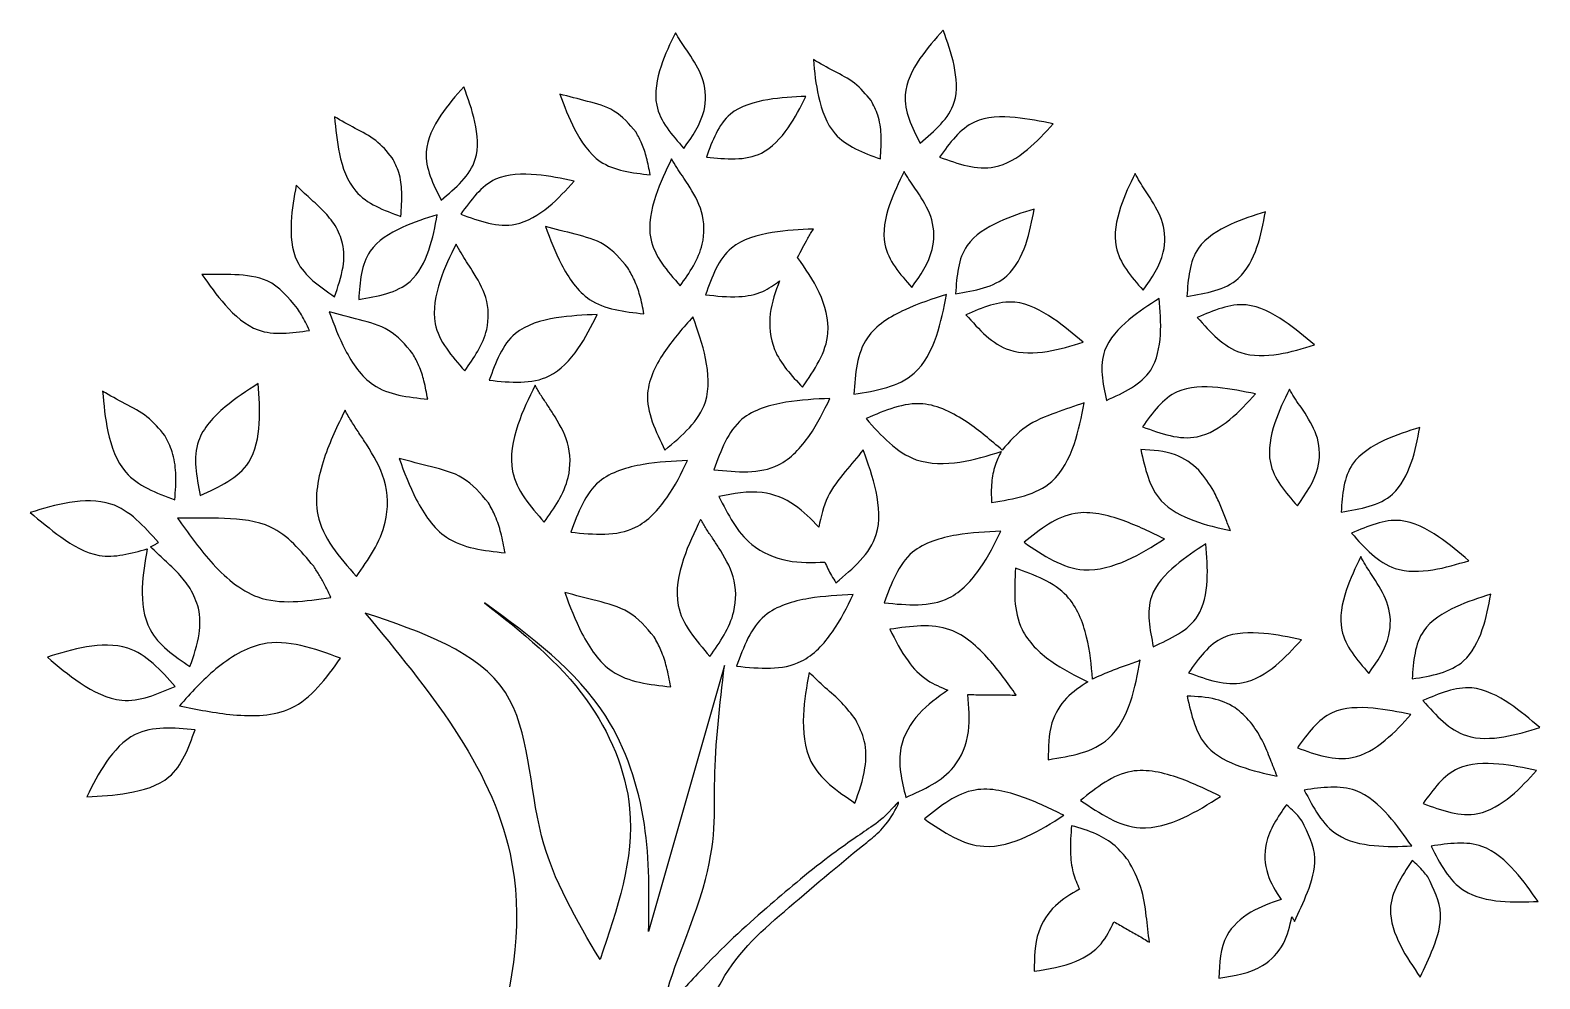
# Model space of a CAD drawing. Extents: x 1 to 437, y 7 to 187.
# Drawn here: x 53.29 to 70.88, y 68.98 to 80.04 of the extents above; entities that cross this region are included whole.
import ezdxf

# ---------------------------------------------------------------- set-up
doc = ezdxf.new("R2010")
doc.units = 0
doc.layers.add('Base', color=7, linetype='CONTINUOUS')

msp = doc.modelspace()

# ---------------------------------------------------------------- linework, layer by layer
at = {"layer": 'Base', "color": 3}
for p, q in [((63.928312, 80.040995), (63.928312, 80.040995)), ((60.987006, 79.738015), (60.987006, 79.738015)), ((58.341263, 79.381631), (58.341263, 79.381631)), ((62.326969, 79.269216), (62.326969, 79.269216)), ((63.08856, 79.220098), (63.08856, 79.220098)), ((60.348825, 78.850184), (60.348825, 78.850184)), ((65.210885, 78.948403), (65.210885, 78.948403)), ((57.505922, 78.553097), (57.505922, 78.553097)), ((59.628244, 78.281402), (59.628244, 78.281402)), ((60.954285, 78.242469), (60.954285, 78.242469)), ((63.652456, 78.119931), (63.652456, 78.119931)), ((66.341492, 78.08377), (66.341478, 78.083764)), ((58.031775, 77.889237), (58.031775, 77.889237)), ((64.98997, 77.955232), (64.98997, 77.955232)), ((67.686631, 77.923476), (67.686631, 77.923476)), ((56.842132, 77.762508), (56.842132, 77.762508)), ((62.415903, 77.721704), (62.415903, 77.721704)), ((60.254109, 77.26793), (60.254109, 77.26793)), ((58.438333, 77.237972), (58.438322, 77.237964)), ((63.967216, 76.95739), (63.967216, 76.95739)), ((66.447334, 76.912638), (66.447334, 76.912638)), ((56.402289, 76.795696), (56.402303, 76.795705)), ((59.895531, 76.724839), (59.895531, 76.724839)), ((61.011463, 76.696989), (61.011463, 76.696989)), ((65.561357, 76.401116), (65.561357, 76.401116)), ((57.745808, 76.26785), (57.745808, 76.26785)), ((68.258018, 76.36936), (68.258018, 76.36936)), ((55.94129, 75.918507), (55.94129, 75.918507)), ((62.609575, 75.745838), (62.609575, 75.745838)), ((65.57216, 75.694488), (65.57216, 75.694488)), ((67.569199, 75.798543), (67.569199, 75.798543)), ((59.379953, 75.57173), (59.379953, 75.57173)), ((68.147799, 75.572489), (68.147799, 75.572489)), ((69.485298, 75.407784), (69.485298, 75.407784)), ((54.855531, 75.312012), (54.855531, 75.312012)), ((57.204641, 75.211986), (57.204641, 75.211986)), ((60.950004, 75.02191), (60.950004, 75.02191)), ((62.997326, 75.144815), (62.997314, 75.144809)), ((67.084174, 74.663076), (67.084174, 74.663076)), ((58.628703, 74.526963), (58.628703, 74.526963)), ((64.60304, 74.198055), (64.60304, 74.198055)), ((66.509067, 74.106993), (66.509067, 74.106993)), ((61.311138, 74.008354), (61.311138, 74.008354)), ((66.990654, 74.048971), (66.990654, 74.048971)), ((56.590709, 73.788232), (56.590723, 73.78824)), ((70.0567, 73.853676), (70.0567, 73.853676)), ((68.968188, 73.622392), (68.968177, 73.622387)), ((55.15227, 73.528043), (55.15227, 73.528043)), ((62.881183, 73.458534), (62.881183, 73.458534)), ((70.313316, 73.462093), (70.313316, 73.462093)), ((60.559885, 72.963587), (60.559885, 72.963587)), ((68.104865, 72.93046), (68.104865, 72.93046)), ((56.903981, 72.71649), (56.903981, 72.71649)), ((66.226574, 72.691285), (66.226574, 72.691285)), ((54.975757, 72.387385), (54.975757, 72.387385)), ((64.78112, 72.284473), (64.78112, 72.284473)), ((62.909566, 71.998266), (62.909566, 71.998266)), ((69.382078, 72.058819), (69.382078, 72.058819)), ((55.207744, 71.879741), (55.207744, 71.879741)), ((67.53166, 71.947756), (67.53166, 71.947756)), ((70.884714, 71.907983), (70.884714, 71.907983)), ((70.84756, 71.407891), (70.84756, 71.407891)), ((67.163482, 71.103793), (67.163482, 71.103793)), ((65.335415, 70.883431), (65.335415, 70.883431)), ((68.113193, 70.817036), (68.113193, 70.817036)), ((69.391104, 70.526271), (69.391104, 70.526271)), ((66.085994, 70.3595), (66.085994, 70.3595)), ((69.578674, 70.16611), (69.578674, 70.16611)), ((70.864211, 69.87975), (70.864211, 69.87975))]:
    msp.add_line(p, q, dxfattribs=at)
at = {"layer": 'Base', "color": 7}
msp.add_line((61.378857, 72.631888), (60.495318, 69.528395), dxfattribs=at)
at = {"layer": 'Base', "color": 3}
for points, knots in [([(60.808571, 80.011796), (60.74713, 79.885582), (60.619334, 79.623058), (60.519909, 79.099696), (60.766377, 78.820038), (60.905376, 78.66232)], [0, 0, 0, 0, 0.425162, 0.884329, 1.478217, 1.478217, 1.478217, 1.478217]), ([(60.987006, 79.738015), (60.966739, 79.768415), (60.926322, 79.829041), (60.863024, 79.917843), (60.826684, 79.980544), (60.808571, 80.011796)], [0, 0, 0, 0, 0.109617, 0.218604, 0.326905, 0.326905, 0.326905, 0.326905]), ([(63.928312, 80.040995), (63.83461, 79.935937), (63.640284, 79.718058), (63.39978, 79.243124), (63.566154, 78.911276), (63.659597, 78.724897)], [0, 0, 0, 0, 0.426786, 0.885105, 1.472313, 1.472313, 1.472313, 1.472313]), ([(63.659597, 78.724897), (63.829731, 78.868014), (64.116802, 79.109501), (64.073469, 79.640649), (63.97686, 79.907099), (63.928312, 80.040995)], [0, 0, 0, 0, 0.621516, 1.048702, 1.48021, 1.48021, 1.48021, 1.48021]), ([(60.905376, 78.66232), (61.004027, 78.802286), (61.17032, 79.038225), (61.162604, 79.453537), (61.044375, 79.645074), (60.987006, 79.738015)], [0, 0, 0, 0, 0.501264, 0.844968, 1.168961, 1.168961, 1.168961, 1.168961]), ([(63.08856, 79.220098), (63.028373, 79.29228), (62.908425, 79.436136), (62.655642, 79.560486), (62.495803, 79.651711), (62.415857, 79.697339)], [0, 0, 0, 0, 0.278699, 0.555431, 0.832344, 0.832344, 0.832344, 0.832344]), ([(62.415857, 79.697339), (62.429454, 79.55432), (62.457912, 79.254978), (62.641721, 78.744763), (62.99759, 78.61284), (63.196611, 78.539062)], [0, 0, 0, 0, 0.434869, 0.910191, 1.513314, 1.513314, 1.513314, 1.513314]), ([(58.341263, 79.381631), (58.247796, 79.275922), (58.053576, 79.056265), (57.816736, 78.577754), (57.983419, 78.244761), (58.076956, 78.057896)], [0, 0, 0, 0, 0.427604, 0.888537, 1.477977, 1.477977, 1.477977, 1.477977]), ([(58.076956, 78.057896), (58.246853, 78.201835), (58.534386, 78.445436), (58.487249, 78.978896), (58.390032, 79.24709), (58.341263, 79.381631)], [0, 0, 0, 0, 0.622306, 1.053187, 1.486924, 1.486924, 1.486924, 1.486924]), ([(60.348825, 78.850184), (60.270066, 78.943798), (60.118595, 79.123837), (59.778579, 79.211233), (59.566832, 79.26687), (59.460762, 79.29474)], [0, 0, 0, 0, 0.357486, 0.687517, 1.01877, 1.01877, 1.01877, 1.01877]), ([(59.460762, 79.29474), (59.511793, 79.158081), (59.618558, 78.872171), (59.923742, 78.418873), (60.302698, 78.377322), (60.512932, 78.354271)], [0, 0, 0, 0, 0.441816, 0.924342, 1.525587, 1.525587, 1.525587, 1.525587]), ([(62.326969, 79.269216), (62.181635, 79.262212), (61.881718, 79.24776), (61.364153, 79.099893), (61.237832, 78.75126), (61.168376, 78.559568)], [0, 0, 0, 0, 0.441873, 0.911872, 1.48594, 1.48594, 1.48594, 1.48594]), ([(61.168376, 78.559568), (61.396248, 78.53752), (61.775525, 78.500823), (62.140196, 78.892246), (62.26495, 79.144041), (62.326969, 79.269216)], [0, 0, 0, 0, 0.642919, 1.070098, 1.492402, 1.492402, 1.492402, 1.492402]), ([(63.196611, 78.539062), (63.203514, 78.634224), (63.21589, 78.804826), (63.181116, 79.040241), (63.117452, 79.163953), (63.08856, 79.220098)], [0, 0, 0, 0, 0.286109, 0.512924, 0.701398, 0.701398, 0.701398, 0.701398]), ([(57.505922, 78.553097), (57.445735, 78.625279), (57.325785, 78.769135), (57.073001, 78.893484), (56.913162, 78.98471), (56.833217, 79.030337)], [0, 0, 0, 0, 0.2787, 0.555433, 0.832346, 0.832346, 0.832346, 0.832346]), ([(56.833217, 79.030337), (56.846319, 78.887059), (56.873728, 78.587338), (57.051812, 78.074546), (57.407607, 77.941797), (57.606331, 77.867652)], [0, 0, 0, 0, 0.435736, 0.91151, 1.513455, 1.513455, 1.513455, 1.513455]), ([(65.210885, 78.948403), (65.066557, 78.978168), (64.768015, 79.039736), (64.22535, 79.029147), (64.00648, 78.726344), (63.886769, 78.560725)], [0, 0, 0, 0, 0.447384, 0.925413, 1.502522, 1.502522, 1.502522, 1.502522]), ([(60.512932, 78.354271), (60.500615, 78.420616), (60.477709, 78.544005), (60.423864, 78.711705), (60.372504, 78.806486), (60.348825, 78.850184)], [0, 0, 0, 0, 0.202403, 0.376427, 0.525294, 0.525294, 0.525294, 0.525294]), ([(63.886769, 78.560725), (64.103923, 78.482393), (64.465858, 78.351835), (64.925776, 78.633617), (65.116495, 78.844188), (65.210885, 78.948403)], [0, 0, 0, 0, 0.650386, 1.084009, 1.508899, 1.508899, 1.508899, 1.508899]), ([(57.606331, 77.867652), (57.613557, 77.963122), (57.626524, 78.134451), (57.59693, 78.371586), (57.534274, 78.496549), (57.505922, 78.553097)], [0, 0, 0, 0, 0.287321, 0.515626, 0.704332, 0.704332, 0.704332, 0.704332]), ([(60.762619, 78.539164), (60.695313, 78.400829), (60.555107, 78.112663), (60.443097, 77.539702), (60.712035, 77.23237), (60.863285, 77.059526)], [0, 0, 0, 0, 0.466069, 0.970873, 1.619641, 1.619641, 1.619641, 1.619641]), ([(60.954285, 78.242469), (60.932404, 78.275439), (60.888902, 78.340987), (60.821198, 78.437461), (60.782145, 78.505264), (60.762619, 78.539164)], [0, 0, 0, 0, 0.118719, 0.236032, 0.353333, 0.353333, 0.353333, 0.353333]), ([(59.628244, 78.281402), (59.483917, 78.311167), (59.185375, 78.372737), (58.64271, 78.362146), (58.423841, 78.059343), (58.304131, 77.893724)], [0, 0, 0, 0, 0.447383, 0.925413, 1.502521, 1.502521, 1.502521, 1.502521]), ([(63.474021, 78.393712), (63.412108, 78.267128), (63.283251, 78.003674), (63.178315, 77.479467), (63.42462, 77.198111), (63.563187, 77.039824)], [0, 0, 0, 0, 0.427, 0.888695, 1.482503, 1.482503, 1.482503, 1.482503]), ([(63.652456, 78.119931), (63.63219, 78.150331), (63.591773, 78.210956), (63.528474, 78.299757), (63.492134, 78.362459), (63.474021, 78.393712)], [0, 0, 0, 0, 0.109616, 0.218603, 0.326905, 0.326905, 0.326905, 0.326905]), ([(66.166283, 78.369599), (66.104657, 78.242328), (65.97612, 77.976869), (65.874309, 77.449864), (66.121187, 77.166977), (66.259862, 77.008074)], [0, 0, 0, 0, 0.428361, 0.893464, 1.489559, 1.489559, 1.489559, 1.489559]), ([(66.341478, 78.083764), (66.321302, 78.11508), (66.280727, 78.178056), (66.220726, 78.272406), (66.184299, 78.337436), (66.166283, 78.369599)], [0, 0, 0, 0, 0.111765, 0.224761, 0.335333, 0.335333, 0.335333, 0.335333]), ([(56.387151, 78.233057), (56.361732, 78.093453), (56.308673, 77.802033), (56.34791, 77.265545), (56.658321, 77.052089), (56.832703, 76.932173)], [0, 0, 0, 0, 0.429779, 0.89715, 1.496304, 1.496304, 1.496304, 1.496304]), ([(56.842132, 77.762508), (56.798709, 77.82086), (56.711508, 77.938042), (56.543076, 78.079077), (56.439129, 78.181727), (56.387151, 78.233057)], [0, 0, 0, 0, 0.21743, 0.436634, 0.655875, 0.655875, 0.655875, 0.655875]), ([(58.304131, 77.893724), (58.521285, 77.815392), (58.883219, 77.684833), (59.343137, 77.966616), (59.533855, 78.177187), (59.628244, 78.281402)], [0, 0, 0, 0, 0.650385, 1.084007, 1.508896, 1.508896, 1.508896, 1.508896]), ([(60.863285, 77.059526), (60.970856, 77.213063), (61.152768, 77.472709), (61.145722, 77.928758), (61.016685, 78.140214), (60.954285, 78.242469)], [0, 0, 0, 0, 0.549169, 0.928697, 1.284088, 1.284088, 1.284088, 1.284088]), ([(63.563187, 77.039824), (63.662033, 77.180113), (63.828796, 77.416796), (63.826822, 77.833492), (63.709314, 78.026528), (63.652456, 78.119931)], [0, 0, 0, 0, 0.503205, 0.848961, 1.173095, 1.173095, 1.173095, 1.173095]), ([(66.259862, 77.008074), (66.358513, 77.148042), (66.524806, 77.383981), (66.517089, 77.799292), (66.398861, 77.990829), (66.341492, 78.08377)], [0, 0, 0, 0, 0.501265, 0.84497, 1.16896, 1.16896, 1.16896, 1.16896]), ([(58.031775, 77.889237), (57.894864, 77.845677), (57.612102, 77.755712), (57.155897, 77.475292), (57.129629, 77.106127), (57.115083, 76.901713)], [0, 0, 0, 0, 0.436146, 0.90077, 1.477244, 1.477244, 1.477244, 1.477244]), ([(57.115083, 76.901713), (57.338798, 76.938356), (57.712573, 76.999578), (57.954117, 77.475409), (58.005922, 77.75147), (58.031775, 77.889237)], [0, 0, 0, 0, 0.634714, 1.060465, 1.484591, 1.484591, 1.484591, 1.484591]), ([(64.98997, 77.955232), (64.85306, 77.911672), (64.570299, 77.821707), (64.114096, 77.541287), (64.087827, 77.172122), (64.073281, 76.967708)], [0, 0, 0, 0, 0.436142, 0.900766, 1.477241, 1.477241, 1.477241, 1.477241]), ([(64.073281, 76.967708), (64.296994, 77.004351), (64.670769, 77.065574), (64.912312, 77.541405), (64.964117, 77.817466), (64.98997, 77.955232)], [0, 0, 0, 0, 0.634712, 1.060464, 1.484588, 1.484588, 1.484588, 1.484588]), ([(67.686631, 77.923476), (67.549721, 77.879916), (67.26696, 77.78995), (66.810755, 77.509532), (66.784485, 77.140366), (66.76994, 76.935952)], [0, 0, 0, 0, 0.436144, 0.900768, 1.477243, 1.477243, 1.477243, 1.477243]), ([(66.76994, 76.935952), (66.993653, 76.972595), (67.367429, 77.033817), (67.608974, 77.509648), (67.660778, 77.785709), (67.686631, 77.923476)], [0, 0, 0, 0, 0.634714, 1.060465, 1.484591, 1.484591, 1.484591, 1.484591]), ([(56.832703, 76.932173), (56.873192, 77.046697), (56.943757, 77.246289), (56.949232, 77.543524), (56.875675, 77.69392), (56.842129, 77.762508)], [0, 0, 0, 0, 0.363842, 0.634107, 0.860695, 0.860695, 0.860695, 0.860695]), ([(60.254109, 77.26793), (60.16885, 77.369907), (60.00531, 77.565513), (59.636929, 77.66104), (59.40767, 77.721291), (59.29258, 77.751538)], [0, 0, 0, 0, 0.38835, 0.744913, 1.104349, 1.104349, 1.104349, 1.104349]), ([(59.29258, 77.751538), (59.348153, 77.603083), (59.464316, 77.292769), (59.79908, 76.802238), (60.21116, 76.758272), (60.440268, 76.733827)], [0, 0, 0, 0, 0.479964, 1.003262, 1.658508, 1.658508, 1.658508, 1.658508]), ([(62.415903, 77.721704), (62.25795, 77.714612), (61.932661, 77.700006), (61.369666, 77.542298), (61.233186, 77.163406), (61.158018, 76.954728)], [0, 0, 0, 0, 0.480288, 0.989107, 1.612906, 1.612906, 1.612906, 1.612906]), ([(62.230316, 77.390511), (62.250597, 77.427811), (62.290939, 77.502008), (62.349385, 77.614357), (62.393709, 77.685888), (62.415903, 77.721704)], [0, 0, 0, 0, 0.127382, 0.253383, 0.37974, 0.37974, 0.37974, 0.37974]), ([(58.249896, 77.546715), (58.18259, 77.408381), (58.042383, 77.120215), (57.930374, 76.547254), (58.199312, 76.239921), (58.350562, 76.067077)], [0, 0, 0, 0, 0.466069, 0.970873, 1.619641, 1.619641, 1.619641, 1.619641]), ([(58.438322, 77.237964), (58.416529, 77.27185), (58.372859, 77.339752), (58.30848, 77.441771), (58.269329, 77.511904), (58.249896, 77.546715)], [0, 0, 0, 0, 0.120873, 0.242212, 0.361793, 0.361793, 0.361793, 0.361793]), ([(60.440268, 76.733827), (60.426507, 76.805719), (60.400964, 76.939163), (60.33727, 77.118992), (60.280408, 77.22083), (60.254109, 77.26793)], [0, 0, 0, 0, 0.219424, 0.407289, 0.568944, 0.568944, 0.568944, 0.568944]), ([(62.289566, 75.876778), (62.428501, 76.079758), (62.663648, 76.423302), (62.508415, 76.998608), (62.322955, 77.259962), (62.230316, 77.390511)], [0, 0, 0, 0, 0.697634, 1.180747, 1.662911, 1.662911, 1.662911, 1.662911]), ([(56.402303, 76.795705), (56.295828, 76.923008), (56.10333, 77.153163), (55.668306, 77.195474), (55.414622, 77.19257), (55.288016, 77.191121)], [0, 0, 0, 0, 0.476481, 0.861439, 1.244963, 1.244963, 1.244963, 1.244963]), ([(55.288016, 77.191121), (55.372806, 77.070779), (55.549648, 76.819787), (55.956739, 76.45446), (56.33281, 76.509109), (56.540186, 76.539244)], [0, 0, 0, 0, 0.446117, 0.93045, 1.525837, 1.525837, 1.525837, 1.525837]), ([(58.350562, 76.067077), (58.458136, 76.219532), (58.639347, 76.476346), (58.630002, 76.928568), (58.500992, 77.136824), (58.438333, 77.237972)], [0, 0, 0, 0, 0.546016, 0.919783, 1.272755, 1.272755, 1.272755, 1.272755]), ([(61.158018, 76.954728), (61.287448, 76.940715), (61.511055, 76.916504), (61.818437, 76.968858), (61.958626, 77.071264), (62.0215, 77.117193)], [0, 0, 0, 0, 0.390641, 0.674883, 0.906031, 0.906031, 0.906031, 0.906031]), ([(62.0215, 77.117193), (61.975691, 76.99238), (61.881314, 76.735239), (61.932185, 76.25378), (62.160406, 76.013029), (62.289566, 75.876778)], [0, 0, 0, 0, 0.396726, 0.817345, 1.365771, 1.365771, 1.365771, 1.365771]), ([(63.967216, 76.95739), (63.80609, 76.905947), (63.473025, 76.799609), (62.936068, 76.469137), (62.904615, 76.034526), (62.887217, 75.794112)], [0, 0, 0, 0, 0.513437, 1.061325, 1.739606, 1.739606, 1.739606, 1.739606]), ([(62.887217, 75.794112), (63.150266, 75.837495), (63.590211, 75.910053), (63.875158, 76.470015), (63.93659, 76.795248), (63.967216, 76.95739)], [0, 0, 0, 0, 0.746754, 1.248937, 1.748201, 1.748201, 1.748201, 1.748201]), ([(66.447334, 76.912638), (66.327843, 76.835907), (66.080735, 76.677227), (65.716917, 76.287142), (65.790337, 75.924274), (65.831285, 75.721889)], [0, 0, 0, 0, 0.430949, 0.891208, 1.471639, 1.471639, 1.471639, 1.471639]), ([(65.831285, 75.721889), (66.035424, 75.814641), (66.377805, 75.970205), (66.482392, 76.491904), (66.459037, 76.772186), (66.447334, 76.912638)], [0, 0, 0, 0, 0.627218, 1.051972, 1.478611, 1.478611, 1.478611, 1.478611]), ([(56.540186, 76.539244), (56.525516, 76.571156), (56.497386, 76.632349), (56.451455, 76.71808), (56.418249, 76.770501), (56.402289, 76.795696)], [0, 0, 0, 0, 0.105357, 0.202024, 0.291477, 0.291477, 0.291477, 0.291477]), ([(57.745808, 76.26785), (57.659455, 76.3701), (57.493069, 76.567116), (57.12055, 76.662982), (56.888351, 76.724117), (56.772231, 76.754689)], [0, 0, 0, 0, 0.391178, 0.753724, 1.116395, 1.116395, 1.116395, 1.116395]), ([(56.772231, 76.754689), (56.827805, 76.606234), (56.943969, 76.295919), (57.278732, 75.805387), (57.690812, 75.761421), (57.919919, 75.736976)], [0, 0, 0, 0, 0.479967, 1.003265, 1.65851, 1.65851, 1.65851, 1.65851]), ([(65.561357, 76.401116), (65.448769, 76.497085), (65.214855, 76.696471), (64.732433, 76.952258), (64.385202, 76.803646), (64.194707, 76.722115)], [0, 0, 0, 0, 0.448674, 0.932169, 1.519803, 1.519803, 1.519803, 1.519803]), ([(68.258018, 76.36936), (68.145431, 76.465329), (67.911517, 76.664716), (67.429094, 76.920503), (67.081862, 76.77189), (66.891366, 76.69036)], [0, 0, 0, 0, 0.448674, 0.932168, 1.519806, 1.519806, 1.519806, 1.519806]), ([(59.895531, 76.724839), (59.737578, 76.717746), (59.412289, 76.70314), (58.849295, 76.545431), (58.712815, 76.16654), (58.637647, 75.957863)], [0, 0, 0, 0, 0.480289, 0.989108, 1.612905, 1.612905, 1.612905, 1.612905]), ([(58.637647, 75.957863), (58.885611, 75.93311), (59.297183, 75.892024), (59.693775, 76.315948), (59.828441, 76.588869), (59.895531, 76.724839)], [0, 0, 0, 0, 0.699579, 1.161162, 1.619438, 1.619438, 1.619438, 1.619438]), ([(61.011463, 76.696989), (60.900701, 76.572955), (60.670666, 76.315357), (60.382007, 75.756749), (60.57678, 75.364143), (60.685821, 75.144349)], [0, 0, 0, 0, 0.504351, 1.047457, 1.738221, 1.738221, 1.738221, 1.738221]), ([(60.685821, 75.144349), (60.885997, 75.312956), (61.224033, 75.597681), (61.180443, 76.224086), (61.067897, 76.539055), (61.011463, 76.696989)], [0, 0, 0, 0, 0.733173, 1.238102, 1.74592, 1.74592, 1.74592, 1.74592]), ([(64.194707, 76.722115), (64.348029, 76.549867), (64.605019, 76.261152), (65.148123, 76.275017), (65.424551, 76.359369), (65.561357, 76.401116)], [0, 0, 0, 0, 0.652346, 1.093431, 1.525619, 1.525619, 1.525619, 1.525619]), ([(66.891366, 76.69036), (67.044688, 76.51811), (67.301679, 76.229395), (67.844785, 76.243259), (68.121213, 76.327613), (68.258018, 76.36936)], [0, 0, 0, 0, 0.652349, 1.093434, 1.525623, 1.525623, 1.525623, 1.525623]), ([(57.919919, 75.736976), (57.906871, 75.808452), (57.882777, 75.940431), (57.826118, 76.120158), (57.771248, 76.221066), (57.745808, 76.26785)], [0, 0, 0, 0, 0.217955, 0.402449, 0.561929, 0.561929, 0.561929, 0.561929]), ([(55.94129, 75.918507), (55.810861, 75.834311), (55.540751, 75.659945), (55.144557, 75.23182), (55.224386, 74.834886), (55.268862, 74.61374)], [0, 0, 0, 0, 0.471037, 0.975486, 1.610098, 1.610098, 1.610098, 1.610098]), ([(55.268862, 74.61374), (55.491567, 74.715511), (55.865808, 74.88653), (55.979242, 75.457671), (55.953947, 75.764815), (55.94129, 75.918507)], [0, 0, 0, 0, 0.685077, 1.151228, 1.61811, 1.61811, 1.61811, 1.61811]), ([(59.170652, 75.898975), (59.098099, 75.749617), (58.946854, 75.438264), (58.825659, 74.819856), (59.115539, 74.487794), (59.278407, 74.301227)], [0, 0, 0, 0, 0.503067, 1.048702, 1.748367, 1.748367, 1.748367, 1.748367]), ([(59.379953, 75.57173), (59.3561, 75.607881), (59.308351, 75.680249), (59.234893, 75.787018), (59.191969, 75.861824), (59.170652, 75.898975)], [0, 0, 0, 0, 0.129946, 0.260127, 0.388569, 0.388569, 0.388569, 0.388569]), ([(67.569199, 75.798543), (67.425565, 75.82864), (67.129103, 75.890761), (66.588893, 75.882567), (66.37173, 75.580704), (66.252719, 75.415277)], [0, 0, 0, 0, 0.445619, 0.919764, 1.494667, 1.494667, 1.494667, 1.494667]), ([(67.964953, 75.853909), (67.903327, 75.726638), (67.774788, 75.461178), (67.672978, 74.934174), (67.919855, 74.651287), (68.05853, 74.492385)], [0, 0, 0, 0, 0.428363, 0.893466, 1.489559, 1.489559, 1.489559, 1.489559]), ([(68.147799, 75.572489), (68.127138, 75.60354), (68.085571, 75.666009), (68.020923, 75.757446), (67.983463, 75.822008), (67.964953, 75.853909)], [0, 0, 0, 0, 0.111898, 0.225121, 0.33571, 0.33571, 0.33571, 0.33571]), ([(54.855531, 75.312012), (54.790517, 75.39046), (54.661355, 75.546314), (54.388245, 75.68138), (54.215628, 75.780015), (54.129045, 75.829489)], [0, 0, 0, 0, 0.302108, 0.600204, 0.900203, 0.900203, 0.900203, 0.900203]), ([(54.129045, 75.829489), (54.143254, 75.673464), (54.17296, 75.347263), (54.367279, 74.789031), (54.75487, 74.64487), (54.971535, 74.564284)], [0, 0, 0, 0, 0.474469, 0.991969, 1.647952, 1.647952, 1.647952, 1.647952]), ([(62.609575, 75.745838), (62.439529, 75.737841), (62.089199, 75.721367), (61.484094, 75.547305), (61.337568, 75.138964), (61.256807, 74.913898)], [0, 0, 0, 0, 0.516941, 1.065004, 1.738036, 1.738036, 1.738036, 1.738036]), ([(61.256807, 74.913898), (61.524042, 74.887572), (61.968079, 74.843828), (62.392574, 75.304267), (62.537417, 75.599005), (62.609575, 75.745838)], [0, 0, 0, 0, 0.753182, 1.251486, 1.746181, 1.746181, 1.746181, 1.746181]), ([(64.617428, 75.143271), (64.486501, 75.255468), (64.215465, 75.48773), (63.652847, 75.779268), (63.251319, 75.605699), (63.030693, 75.510329)], [0, 0, 0, 0, 0.522683, 1.082023, 1.764191, 1.764191, 1.764191, 1.764191]), ([(64.492164, 74.531207), (64.755212, 74.574591), (65.195157, 74.64715), (65.480103, 75.207112), (65.541534, 75.532344), (65.57216, 75.694488)], [0, 0, 0, 0, 0.746753, 1.248933, 1.7482, 1.7482, 1.7482, 1.7482]), ([(65.57216, 75.694488), (65.461946, 75.656519), (65.231698, 75.577199), (64.875004, 75.439056), (64.70371, 75.242352), (64.617428, 75.143271)], [0, 0, 0, 0, 0.351195, 0.733683, 1.121888, 1.121888, 1.121888, 1.121888]), ([(66.252719, 75.415277), (66.469161, 75.336454), (66.828879, 75.205453), (67.286622, 75.485273), (67.475501, 75.694669), (67.569199, 75.798543)], [0, 0, 0, 0, 0.648642, 1.078023, 1.500701, 1.500701, 1.500701, 1.500701]), ([(56.955648, 75.607972), (56.867541, 75.426605), (56.683923, 75.048628), (56.537543, 74.297513), (56.889852, 73.894491), (57.0879, 73.667935)], [0, 0, 0, 0, 0.610859, 1.273051, 2.123207, 2.123207, 2.123207, 2.123207]), ([(57.204641, 75.211986), (57.176042, 75.255725), (57.118971, 75.343007), (57.032367, 75.472803), (56.981162, 75.56302), (56.955648, 75.607972)], [0, 0, 0, 0, 0.156789, 0.31288, 0.467892, 0.467892, 0.467892, 0.467892]), ([(59.278407, 74.301227), (59.39444, 74.466233), (59.590347, 74.744825), (59.58547, 75.234895), (59.446973, 75.461887), (59.379953, 75.57173)], [0, 0, 0, 0, 0.591177, 0.998126, 1.37969, 1.37969, 1.37969, 1.37969]), ([(63.030693, 75.510329), (63.207277, 75.31096), (63.502831, 74.977271), (64.130295, 74.978087), (64.449007, 75.077614), (64.606562, 75.126815)], [0, 0, 0, 0, 0.755934, 1.265225, 1.763131, 1.763131, 1.763131, 1.763131]), ([(68.05853, 74.492385), (68.157375, 74.632674), (68.324138, 74.869357), (68.322166, 75.286052), (68.204657, 75.479087), (68.147799, 75.572489)], [0, 0, 0, 0, 0.503206, 0.848961, 1.173093, 1.173093, 1.173093, 1.173093]), ([(69.485298, 75.407784), (69.348388, 75.364224), (69.065628, 75.274259), (68.609424, 74.993841), (68.583155, 74.624676), (68.56861, 74.420263)], [0, 0, 0, 0, 0.436143, 0.900765, 1.47724, 1.47724, 1.47724, 1.47724]), ([(68.56861, 74.420263), (68.792323, 74.456905), (69.166098, 74.518127), (69.407641, 74.993957), (69.459446, 75.270018), (69.485298, 75.407784)], [0, 0, 0, 0, 0.634711, 1.060463, 1.484587, 1.484587, 1.484587, 1.484587]), ([(54.971535, 74.564284), (54.979109, 74.668478), (54.992715, 74.855664), (54.956234, 75.114138), (54.886918, 75.250338), (54.855531, 75.312012)], [0, 0, 0, 0, 0.313343, 0.562921, 0.769455, 0.769455, 0.769455, 0.769455]), ([(57.0879, 73.667935), (57.228729, 73.868553), (57.466612, 74.207431), (57.455615, 74.803035), (57.28653, 75.078552), (57.204641, 75.211986)], [0, 0, 0, 0, 0.71769, 1.212299, 1.676799, 1.676799, 1.676799, 1.676799]), ([(67.084174, 74.663076), (67.030923, 74.749106), (66.920333, 74.927769), (66.619051, 75.128063), (66.371161, 75.141745), (66.233119, 75.149364)], [0, 0, 0, 0, 0.301728, 0.626613, 1.034888, 1.034888, 1.034888, 1.034888]), ([(66.233119, 75.149364), (66.282414, 74.927889), (66.365963, 74.552515), (66.849175, 74.300845), (67.135391, 74.236479), (67.277652, 74.204487)], [0, 0, 0, 0, 0.642046, 1.088194, 1.529092, 1.529092, 1.529092, 1.529092]), ([(58.628703, 74.526963), (58.536245, 74.63672), (58.35848, 74.847745), (57.959005, 74.947953), (57.710596, 75.012743), (57.58607, 75.045221)], [0, 0, 0, 0, 0.419154, 0.805889, 1.194634, 1.194634, 1.194634, 1.194634]), ([(57.58607, 75.045221), (57.645906, 74.885076), (57.770998, 74.550278), (58.130488, 74.020255), (58.574781, 73.972427), (58.821633, 73.945853)], [0, 0, 0, 0, 0.517705, 1.082309, 1.788214, 1.788214, 1.788214, 1.788214]), ([(60.950004, 75.02191), (60.779281, 75.013521), (60.4269, 74.996207), (59.81935, 74.820645), (59.671122, 74.410914), (59.589597, 74.185561)], [0, 0, 0, 0, 0.519018, 1.071278, 1.746268, 1.746268, 1.746268, 1.746268]), ([(59.589597, 74.185561), (59.857394, 74.159811), (60.303345, 74.11693), (60.730675, 74.578483), (60.877176, 74.874671), (60.950004, 75.02191)], [0, 0, 0, 0, 0.755246, 1.257677, 1.754336, 1.754336, 1.754336, 1.754336]), ([(62.997314, 75.144809), (62.926991, 75.061416), (62.780044, 74.887157), (62.55781, 74.605761), (62.505148, 74.366031), (62.478426, 74.244385)], [0, 0, 0, 0, 0.328452, 0.686337, 1.055018, 1.055018, 1.055018, 1.055018]), ([(62.679323, 73.596586), (62.87929, 73.764888), (63.216797, 74.048951), (63.167534, 74.673709), (63.05423, 74.987314), (62.997326, 75.144815)], [0, 0, 0, 0, 0.731025, 1.233831, 1.741133, 1.741133, 1.741133, 1.741133]), ([(64.606562, 75.126815), (64.580235, 75.073507), (64.524079, 74.959798), (64.486168, 74.755556), (64.490063, 74.609792), (64.492164, 74.531207)], [0, 0, 0, 0, 0.177754, 0.37916, 0.614762, 0.614762, 0.614762, 0.614762]), ([(62.478426, 74.244385), (62.390421, 74.337224), (62.209244, 74.528351), (61.787542, 74.696623), (61.483978, 74.635372), (61.315084, 74.601294)], [0, 0, 0, 0, 0.381736, 0.78588, 1.292728, 1.292728, 1.292728, 1.292728]), ([(67.277652, 74.204487), (67.258255, 74.252307), (67.217844, 74.351935), (67.160913, 74.508039), (67.110132, 74.610633), (67.084174, 74.663076)], [0, 0, 0, 0, 0.154826, 0.322566, 0.497968, 0.497968, 0.497968, 0.497968]), ([(54.780124, 74.066788), (54.612477, 74.254579), (54.331106, 74.569762), (53.737407, 74.553425), (53.434925, 74.461239), (53.285359, 74.415657)], [0, 0, 0, 0, 0.71213, 1.195214, 1.667718, 1.667718, 1.667718, 1.667718]), ([(58.821633, 73.945853), (58.807174, 74.023679), (58.780304, 74.168299), (58.71683, 74.364769), (58.656527, 74.475754), (58.628703, 74.526963)], [0, 0, 0, 0, 0.237426, 0.441196, 0.61576, 0.61576, 0.61576, 0.61576]), ([(61.315084, 74.601294), (61.419437, 74.393406), (61.594809, 74.044041), (62.104607, 73.820646), (62.40433, 73.832158), (62.550246, 73.837762)], [0, 0, 0, 0, 0.67514, 1.134604, 1.570499, 1.570499, 1.570499, 1.570499]), ([(53.285359, 74.415657), (53.400913, 74.318316), (53.641435, 74.115705), (54.103778, 73.837895), (54.460201, 73.938284), (54.650282, 73.991821)], [0, 0, 0, 0, 0.45798, 0.953268, 1.51924, 1.51924, 1.51924, 1.51924]), ([(56.590723, 73.78824), (56.439104, 73.969858), (56.165292, 74.297848), (55.545535, 74.356001), (55.184585, 74.351281), (55.004216, 74.348923)], [0, 0, 0, 0, 0.678857, 1.22597, 1.772436, 1.772436, 1.772436, 1.772436]), ([(55.004216, 74.348923), (55.125061, 74.177549), (55.376924, 73.820373), (55.958873, 73.302262), (56.494516, 73.381235), (56.790342, 73.424851)], [0, 0, 0, 0, 0.635363, 1.324223, 2.173961, 2.173961, 2.173961, 2.173961]), ([(61.101834, 74.335599), (61.02928, 74.186242), (60.878034, 73.874889), (60.75684, 73.256479), (61.046721, 72.924416), (61.209589, 72.737849)], [0, 0, 0, 0, 0.503067, 1.048703, 1.74837, 1.74837, 1.74837, 1.74837]), ([(61.311138, 74.008354), (61.287284, 74.044504), (61.239532, 74.116871), (61.166074, 74.223641), (61.123151, 74.298447), (61.101834, 74.335599)], [0, 0, 0, 0, 0.129946, 0.260127, 0.38857, 0.38857, 0.38857, 0.38857]), ([(66.509067, 74.106993), (66.35273, 74.183481), (66.028751, 74.341986), (65.406327, 74.492675), (65.060632, 74.218098), (64.871631, 74.067979)], [0, 0, 0, 0, 0.528177, 1.094541, 1.777678, 1.777678, 1.777678, 1.777678]), ([(70.0567, 73.853676), (69.944112, 73.949645), (69.710198, 74.149032), (69.227774, 74.404819), (68.880543, 74.256206), (68.690047, 74.174676)], [0, 0, 0, 0, 0.448674, 0.93217, 1.519806, 1.519806, 1.519806, 1.519806]), ([(64.60304, 74.198055), (64.432318, 74.189666), (64.079939, 74.172351), (63.472389, 73.996789), (63.324162, 73.587057), (63.242636, 73.361704)], [0, 0, 0, 0, 0.519015, 1.071275, 1.746266, 1.746266, 1.746266, 1.746266]), ([(63.242636, 73.361704), (63.510433, 73.335954), (63.956384, 73.293074), (64.383713, 73.754627), (64.530213, 74.050816), (64.60304, 74.198055)], [0, 0, 0, 0, 0.755244, 1.257676, 1.754335, 1.754335, 1.754335, 1.754335]), ([(64.871631, 74.067979), (65.096728, 73.915619), (65.472524, 73.661256), (66.083621, 73.838765), (66.368314, 74.018253), (66.509067, 74.106993)], [0, 0, 0, 0, 0.767844, 1.281904, 1.784586, 1.784586, 1.784586, 1.784586]), ([(68.690047, 74.174676), (68.843369, 74.002427), (69.100361, 73.713713), (69.643466, 73.727576), (69.919894, 73.811929), (70.0567, 73.853676)], [0, 0, 0, 0, 0.652348, 1.093433, 1.525622, 1.525622, 1.525622, 1.525622]), ([(54.650282, 73.991821), (54.623354, 73.842323), (54.567433, 73.531858), (54.635064, 72.966528), (54.963129, 72.744046), (55.147566, 72.618968)], [0, 0, 0, 0, 0.458931, 0.953067, 1.587599, 1.587599, 1.587599, 1.587599]), ([(54.688469, 74.013871), (54.698584, 74.019228), (54.719141, 74.030114), (54.74957, 74.047999), (54.769878, 74.060488), (54.780124, 74.066788)], [0, 0, 0, 0, 0.034333, 0.069776, 0.105859, 0.105859, 0.105859, 0.105859]), ([(55.15227, 73.528043), (55.10827, 73.588229), (55.019876, 73.709137), (54.850784, 73.858058), (54.742597, 73.961912), (54.688469, 74.013871)], [0, 0, 0, 0, 0.222971, 0.44793, 0.673175, 0.673175, 0.673175, 0.673175]), ([(61.209589, 72.737849), (61.325622, 72.902856), (61.521529, 73.181449), (61.516651, 73.671518), (61.378156, 73.898511), (61.311138, 74.008354)], [0, 0, 0, 0, 0.591178, 0.998128, 1.379691, 1.379691, 1.379691, 1.379691]), ([(66.990654, 74.048971), (66.871371, 73.971651), (66.624311, 73.811506), (66.264191, 73.416869), (66.337903, 73.053339), (66.379014, 72.850585)], [0, 0, 0, 0, 0.431164, 0.893026, 1.475473, 1.475473, 1.475473, 1.475473]), ([(66.379014, 72.850585), (66.58308, 72.944096), (66.926272, 73.101359), (67.026314, 73.626187), (67.002549, 73.907943), (66.990654, 74.048971)], [0, 0, 0, 0, 0.6274, 1.055144, 1.483802, 1.483802, 1.483802, 1.483802]), ([(56.790342, 73.424851), (56.769257, 73.470237), (56.728862, 73.55719), (56.661379, 73.678133), (56.613667, 73.752465), (56.590709, 73.788232)], [0, 0, 0, 0, 0.150096, 0.28756, 0.41505, 0.41505, 0.41505, 0.41505]), ([(62.550246, 73.837762), (62.561596, 73.811553), (62.584902, 73.757739), (62.627688, 73.676905), (62.66164, 73.624092), (62.679323, 73.596586)], [0, 0, 0, 0, 0.085667, 0.175895, 0.273964, 0.273964, 0.273964, 0.273964]), ([(64.771242, 73.765606), (64.758283, 73.513321), (64.736311, 73.085553), (65.173319, 72.65857), (65.469653, 72.513577), (65.617276, 72.441346)], [0, 0, 0, 0, 0.717722, 1.216952, 1.712532, 1.712532, 1.712532, 1.712532]), ([(65.67074, 72.472213), (65.655963, 72.635712), (65.625335, 72.974591), (65.395826, 73.541284), (64.995803, 73.684954), (64.771242, 73.765606)], [0, 0, 0, 0, 0.49584, 1.027711, 1.708416, 1.708416, 1.708416, 1.708416]), ([(68.79739, 73.900584), (68.735764, 73.773313), (68.607225, 73.507853), (68.505415, 72.980849), (68.752292, 72.697962), (68.890967, 72.53906)], [0, 0, 0, 0, 0.428363, 0.893466, 1.489559, 1.489559, 1.489559, 1.489559]), ([(68.968177, 73.622387), (68.948387, 73.653046), (68.908939, 73.71416), (68.850344, 73.805924), (68.815016, 73.869076), (68.79739, 73.900584)], [0, 0, 0, 0, 0.109481, 0.218233, 0.32652, 0.32652, 0.32652, 0.32652]), ([(68.890967, 72.53906), (68.989414, 72.679792), (69.155933, 72.917834), (69.144781, 73.335557), (69.025807, 73.528804), (68.968188, 73.622392)], [0, 0, 0, 0, 0.502481, 0.84992, 1.176191, 1.176191, 1.176191, 1.176191]), ([(55.147566, 72.618968), (55.191495, 72.744214), (55.268208, 72.962931), (55.270326, 73.288315), (55.189248, 73.452968), (55.152279, 73.528043)], [0, 0, 0, 0, 0.397296, 0.6938, 0.942301, 0.942301, 0.942301, 0.942301]), ([(60.559885, 72.963587), (60.467427, 73.073344), (60.289662, 73.284369), (59.890187, 73.384577), (59.641778, 73.449365), (59.517252, 73.481843)], [0, 0, 0, 0, 0.419154, 0.805888, 1.194633, 1.194633, 1.194633, 1.194633]), ([(59.517252, 73.481843), (59.577087, 73.321698), (59.702179, 72.986901), (60.061669, 72.456878), (60.505962, 72.409051), (60.752815, 72.382477)], [0, 0, 0, 0, 0.517703, 1.082305, 1.788212, 1.788212, 1.788212, 1.788212]), ([(62.881183, 73.458534), (62.71046, 73.450146), (62.35808, 73.432832), (61.750532, 73.257269), (61.602304, 72.847538), (61.520778, 72.622186)], [0, 0, 0, 0, 0.519016, 1.071276, 1.746265, 1.746265, 1.746265, 1.746265]), ([(61.520778, 72.622186), (61.788576, 72.596435), (62.234527, 72.553552), (62.661856, 73.015107), (62.808356, 73.311296), (62.881183, 73.458534)], [0, 0, 0, 0, 0.755245, 1.257677, 1.754335, 1.754335, 1.754335, 1.754335]), ([(70.313316, 73.462093), (70.176405, 73.418532), (69.893644, 73.328566), (69.437439, 73.048148), (69.41117, 72.678983), (69.396624, 72.474569)], [0, 0, 0, 0, 0.436145, 0.900769, 1.477243, 1.477243, 1.477243, 1.477243]), ([(69.396624, 72.474569), (69.620338, 72.511212), (69.994114, 72.572433), (70.235657, 73.048265), (70.287462, 73.324326), (70.313316, 73.462093)], [0, 0, 0, 0, 0.634713, 1.060465, 1.484591, 1.484591, 1.484591, 1.484591]), ([(64.78112, 72.284473), (64.681357, 72.426099), (64.473195, 72.721612), (63.994975, 73.152451), (63.55239, 73.088656), (63.308549, 73.053509)], [0, 0, 0, 0, 0.525024, 1.095496, 1.795419, 1.795419, 1.795419, 1.795419]), ([(63.308549, 73.053509), (63.371866, 72.926219), (63.482612, 72.703581), (63.720237, 72.451728), (63.901386, 72.377069), (63.983385, 72.343274)], [0, 0, 0, 0, 0.42589, 0.744914, 1.008746, 1.008746, 1.008746, 1.008746]), ([(54.975757, 72.387385), (54.80844, 72.574974), (54.527809, 72.889605), (53.935627, 72.867711), (53.634533, 72.77469), (53.485401, 72.728617)], [0, 0, 0, 0, 0.709997, 1.190838, 1.662726, 1.662726, 1.662726, 1.662726]), ([(56.903981, 72.71649), (56.59464, 72.82866), (56.079934, 73.015297), (55.428382, 72.610033), (55.158682, 72.309993), (55.024898, 72.161159)], [0, 0, 0, 0, 0.925731, 1.5403, 2.145226, 2.145226, 2.145226, 2.145226]), ([(60.752815, 72.382477), (60.738355, 72.460303), (60.711486, 72.604923), (60.648011, 72.801394), (60.587709, 72.912378), (60.559885, 72.963587)], [0, 0, 0, 0, 0.237426, 0.441196, 0.61576, 0.61576, 0.61576, 0.61576]), ([(68.104865, 72.93046), (67.961232, 72.960557), (67.66477, 73.022677), (67.124562, 73.014483), (66.907399, 72.712621), (66.788388, 72.547193)], [0, 0, 0, 0, 0.445617, 0.919761, 1.494664, 1.494664, 1.494664, 1.494664]), ([(66.788388, 72.547193), (67.004829, 72.468371), (67.364547, 72.33737), (67.822287, 72.617191), (68.011168, 72.826586), (68.104865, 72.93046)], [0, 0, 0, 0, 0.64864, 1.07802, 1.500698, 1.500698, 1.500698, 1.500698]), ([(53.485401, 72.728617), (53.608132, 72.624516), (53.863082, 72.408266), (54.390709, 72.135057), (54.76825, 72.297889), (54.975757, 72.387385)], [0, 0, 0, 0, 0.487883, 1.013479, 1.65491, 1.65491, 1.65491, 1.65491]), ([(55.024898, 72.161159), (55.230001, 72.118673), (55.653516, 72.030944), (56.424632, 72.048346), (56.734201, 72.479841), (56.903981, 72.71649)], [0, 0, 0, 0, 0.635807, 1.31287, 2.135199, 2.135199, 2.135199, 2.135199]), ([(65.154215, 71.532418), (65.416871, 71.57524), (65.855386, 71.646731), (66.136486, 72.205957), (66.196561, 72.529593), (66.226574, 72.691285)], [0, 0, 0, 0, 0.744506, 1.242977, 1.740671, 1.740671, 1.740671, 1.740671]), ([(66.226574, 72.691285), (66.16834, 72.669997), (66.046861, 72.62559), (65.858862, 72.559148), (65.734216, 72.501546), (65.67074, 72.472213)], [0, 0, 0, 0, 0.186035, 0.388075, 0.597731, 0.597731, 0.597731, 0.597731]), ([(62.366706, 72.55047), (62.337503, 72.386665), (62.276518, 72.044587), (62.33046, 71.415801), (62.695411, 71.166184), (62.900769, 71.025725)], [0, 0, 0, 0, 0.503655, 1.051793, 1.757112, 1.757112, 1.757112, 1.757112]), ([(62.909566, 71.998266), (62.857903, 72.066886), (62.753861, 72.20508), (62.552072, 72.369075), (62.428397, 72.4901), (62.366706, 72.55047)], [0, 0, 0, 0, 0.256692, 0.516953, 0.775987, 0.775987, 0.775987, 0.775987]), ([(63.983385, 72.343274), (63.865039, 72.259619), (63.624523, 72.089607), (63.361284, 71.636145), (63.445703, 71.289041), (63.493402, 71.092919)], [0, 0, 0, 0, 0.434175, 0.882381, 1.464582, 1.464582, 1.464582, 1.464582]), ([(65.617276, 72.441346), (65.528333, 72.384024), (65.344428, 72.265502), (65.154877, 71.937223), (65.154453, 71.678021), (65.154215, 71.532418)], [0, 0, 0, 0, 0.314669, 0.650633, 1.081241, 1.081241, 1.081241, 1.081241]), ([(70.884714, 71.907983), (70.772551, 72.003439), (70.539793, 72.201525), (70.057681, 72.452736), (69.712406, 72.303461), (69.522473, 72.221345)], [0, 0, 0, 0, 0.446549, 0.926662, 1.513685, 1.513685, 1.513685, 1.513685]), ([(63.493402, 71.092919), (63.705324, 71.186242), (64.058752, 71.341879), (64.257664, 71.857009), (64.229466, 72.149371), (64.215518, 72.293987)], [0, 0, 0, 0, 0.664219, 1.107734, 1.541849, 1.541849, 1.541849, 1.541849]), ([(64.215518, 72.293987), (64.278186, 72.291413), (64.404185, 72.286239), (64.592819, 72.292337), (64.718634, 72.287084), (64.78112, 72.284476)], [0, 0, 0, 0, 0.188108, 0.378204, 0.565767, 0.565767, 0.565767, 0.565767]), ([(67.53166, 71.947756), (67.476506, 72.009236), (67.360132, 72.138957), (67.091024, 72.261193), (66.88636, 72.269217), (66.773211, 72.273652)], [0, 0, 0, 0, 0.246009, 0.519072, 0.856684, 0.856684, 0.856684, 0.856684]), ([(66.773211, 72.273652), (66.822572, 72.052579), (66.906244, 71.677837), (67.392835, 71.434595), (67.678646, 71.371994), (67.820972, 71.34082)], [0, 0, 0, 0, 0.63946, 1.083948, 1.524845, 1.524845, 1.524845, 1.524845]), ([(69.522473, 72.221345), (69.675465, 72.049296), (69.931714, 71.761129), (70.473307, 71.780559), (70.748344, 71.865745), (70.884714, 71.907983)], [0, 0, 0, 0, 0.650215, 1.089051, 1.520624, 1.520624, 1.520624, 1.520624]), ([(62.900769, 71.025725), (62.948268, 71.160028), (63.030963, 71.393846), (63.035824, 71.742139), (62.949156, 71.917965), (62.909574, 71.998266)], [0, 0, 0, 0, 0.426583, 0.742673, 1.008386, 1.008386, 1.008386, 1.008386]), ([(69.382078, 72.058819), (69.237751, 72.088585), (68.93921, 72.150155), (68.396546, 72.139564), (68.177676, 71.83676), (68.057965, 71.671142)], [0, 0, 0, 0, 0.447381, 0.925411, 1.502521, 1.502521, 1.502521, 1.502521]), ([(68.057965, 71.671142), (68.27512, 71.59281), (68.637054, 71.462253), (69.096973, 71.744034), (69.28769, 71.954605), (69.382078, 72.058819)], [0, 0, 0, 0, 0.650386, 1.084009, 1.508896, 1.508896, 1.508896, 1.508896]), ([(55.207744, 71.879741), (54.95916, 71.903486), (54.544996, 71.943048), (54.149921, 71.512766), (54.014136, 71.237544), (53.946631, 71.100717)], [0, 0, 0, 0, 0.700648, 1.167347, 1.628756, 1.628756, 1.628756, 1.628756]), ([(53.946631, 71.100717), (54.104999, 71.108671), (54.431921, 71.125092), (54.994981, 71.290129), (55.132222, 71.670454), (55.207744, 71.879741)], [0, 0, 0, 0, 0.481396, 0.99376, 1.620699, 1.620699, 1.620699, 1.620699]), ([(67.820972, 71.34082), (67.795065, 71.405481), (67.740907, 71.540652), (67.660358, 71.751435), (67.575106, 71.881482), (67.53166, 71.947756)], [0, 0, 0, 0, 0.20913, 0.437183, 0.674184, 0.674184, 0.674184, 0.674184]), ([(70.84756, 71.407891), (70.703232, 71.437657), (70.404691, 71.499228), (69.862026, 71.488638), (69.643157, 71.185835), (69.523446, 71.020216)], [0, 0, 0, 0, 0.447383, 0.925412, 1.502521, 1.502521, 1.502521, 1.502521]), ([(67.163482, 71.103793), (67.007525, 71.179809), (66.68453, 71.337241), (66.062843, 71.482616), (65.718895, 71.207738), (65.530453, 71.057139)], [0, 0, 0, 0, 0.526329, 1.090062, 1.773186, 1.773186, 1.773186, 1.773186]), ([(69.523446, 71.020216), (69.7406, 70.941884), (70.102534, 70.811326), (70.562452, 71.093107), (70.753171, 71.303677), (70.84756, 71.407891)], [0, 0, 0, 0, 0.650384, 1.084007, 1.508894, 1.508894, 1.508894, 1.508894]), ([(65.335415, 70.883431), (65.180138, 70.959721), (64.85911, 71.117446), (64.240308, 71.265967), (63.897863, 70.991653), (63.710027, 70.841188)], [0, 0, 0, 0, 0.524985, 1.085382, 1.766216, 1.766216, 1.766216, 1.766216]), ([(65.530453, 71.057139), (65.75538, 70.904976), (66.130889, 70.650943), (66.739549, 70.834425), (67.023114, 71.014604), (67.163482, 71.103793)], [0, 0, 0, 0, 0.765981, 1.278787, 1.781452, 1.781452, 1.781452, 1.781452]), ([(69.391104, 70.526271), (69.306314, 70.646612), (69.129472, 70.897604), (68.722381, 71.262931), (68.34631, 71.208283), (68.138935, 71.178148)], [0, 0, 0, 0, 0.446117, 0.93045, 1.525837, 1.525837, 1.525837, 1.525837]), ([(68.138935, 71.178148), (68.244257, 70.97465), (68.422007, 70.631214), (68.954143, 70.510622), (69.246307, 70.521085), (69.391104, 70.526271)], [0, 0, 0, 0, 0.648308, 1.094132, 1.53218, 1.53218, 1.53218, 1.53218]), ([(67.931848, 71.007666), (67.831091, 70.863496), (67.660775, 70.619797), (67.682678, 70.192498), (67.807259, 69.99667), (67.867855, 69.901419)], [0, 0, 0, 0, 0.513137, 0.867388, 1.202879, 1.202879, 1.202879, 1.202879]), ([(68.113193, 70.817036), (68.096479, 70.838479), (68.061768, 70.88301), (67.999969, 70.945679), (67.955093, 70.986515), (67.931848, 71.007666)], [0, 0, 0, 0, 0.081504, 0.16926, 0.263554, 0.263554, 0.263554, 0.263554]), ([(63.710027, 70.841188), (63.934157, 70.688673), (64.307405, 70.434685), (64.914015, 70.615203), (65.195727, 70.794517), (65.335415, 70.883431)], [0, 0, 0, 0, 0.764658, 1.273401, 1.77378, 1.77378, 1.77378, 1.77378]), ([(65.425656, 70.762406), (65.417708, 70.660826), (65.403379, 70.477695), (65.431124, 70.223384), (65.490484, 70.084495), (65.517564, 70.021132)], [0, 0, 0, 0, 0.305645, 0.551025, 0.756887, 0.756887, 0.756887, 0.756887]), ([(66.085994, 70.3595), (66.037761, 70.417831), (65.934973, 70.542141), (65.705764, 70.682333), (65.524662, 70.734104), (65.425656, 70.762406)], [0, 0, 0, 0, 0.225971, 0.481565, 0.789811, 0.789811, 0.789811, 0.789811]), ([(68.025425, 69.646141), (68.077723, 69.757521), (68.186949, 69.99014), (68.316555, 70.405924), (68.183695, 70.674511), (68.113193, 70.817036)], [0, 0, 0, 0, 0.372563, 0.778103, 1.236597, 1.236597, 1.236597, 1.236597]), ([(70.864211, 69.87975), (70.779862, 69.999523), (70.604214, 70.248937), (70.197414, 70.610526), (69.823311, 70.554799), (69.61645, 70.523985)], [0, 0, 0, 0, 0.443848, 0.92427, 1.518501, 1.518501, 1.518501, 1.518501]), ([(69.61645, 70.523985), (69.721311, 70.320769), (69.898036, 69.978284), (70.429253, 69.862474), (70.71987, 69.874017), (70.864211, 69.87975)], [0, 0, 0, 0, 0.646035, 1.088782, 1.525673, 1.525673, 1.525673, 1.525673]), ([(66.333108, 69.402318), (66.321272, 69.504341), (66.296467, 69.718162), (66.252637, 70.052128), (66.142192, 70.255842), (66.085994, 70.3595)], [0, 0, 0, 0, 0.308851, 0.647296, 0.997922, 0.997922, 0.997922, 0.997922]), ([(69.39733, 70.35674), (69.273429, 70.172335), (69.062732, 69.85875), (69.245613, 69.352565), (69.408997, 69.114539), (69.490903, 68.995215)], [0, 0, 0, 0, 0.622765, 1.059025, 1.497572, 1.497572, 1.497572, 1.497572]), ([(69.578674, 70.16611), (69.56196, 70.187553), (69.527248, 70.232085), (69.46545, 70.294754), (69.420574, 70.335589), (69.39733, 70.35674)], [0, 0, 0, 0, 0.081505, 0.169261, 0.263553, 0.263553, 0.263553, 0.263553]), ([(69.490903, 68.995215), (69.543202, 69.106595), (69.65243, 69.339214), (69.782036, 69.754998), (69.649176, 70.023585), (69.578674, 70.16611)], [0, 0, 0, 0, 0.372564, 0.778104, 1.236598, 1.236598, 1.236598, 1.236598]), ([(65.517564, 70.021132), (65.41852, 69.964025), (65.214063, 69.846137), (64.993862, 69.500655), (64.991498, 69.221399), (64.990173, 69.064879)], [0, 0, 0, 0, 0.340101, 0.702071, 1.163675, 1.163675, 1.163675, 1.163675]), ([(67.867855, 69.901419), (67.747169, 69.8599), (67.503226, 69.775975), (67.160907, 69.470941), (67.150386, 69.159618), (67.144477, 68.984767)], [0, 0, 0, 0, 0.383482, 0.775139, 1.276943, 1.276943, 1.276943, 1.276943]), ([(67.144477, 68.984767), (67.323745, 69.011728), (67.622175, 69.05661), (67.920808, 69.367507), (67.970543, 69.591476), (67.994555, 69.699608)], [0, 0, 0, 0, 0.529273, 0.881083, 1.209496, 1.209496, 1.209496, 1.209496]), ([(67.994555, 69.699608), (67.998056, 69.693692), (68.005054, 69.681865), (68.01549, 69.664125), (68.022118, 69.652127), (68.025425, 69.646141)], [0, 0, 0, 0, 0.020623, 0.041226, 0.061742, 0.061742, 0.061742, 0.061742]), ([(64.990173, 69.064879), (65.157207, 69.090656), (65.440858, 69.134428), (65.781671, 69.352685), (65.876281, 69.551254), (65.919629, 69.642235)], [0, 0, 0, 0, 0.504506, 0.856729, 1.154585, 1.154585, 1.154585, 1.154585]), ([(65.919629, 69.642235), (65.965917, 69.615777), (66.05827, 69.562989), (66.198005, 69.486279), (66.288094, 69.430292), (66.333108, 69.402318)], [0, 0, 0, 0, 0.159952, 0.319134, 0.478096, 0.478096, 0.478096, 0.478096])]:
    msp.add_open_spline(points, degree=3, knots=knots, dxfattribs=at)
at = {"layer": 'Base', "color": 7}
for points, knots in [([(57.190507, 73.243232), (57.924046, 72.355771), (59.682928, 70.227812), (58.126527, 66.32279), (56.231503, 64.944731), (55.562175, 64.457996)], [0, 0, 0, 0, 3.27655, 7.856524, 10.357555, 10.357555, 10.357555, 10.357555]), ([(59.928503, 69.202124), (59.656411, 69.658841), (59.090744, 70.608334), (59.120427, 72.590949), (57.852354, 73.019538), (57.190507, 73.243232)], [0, 0, 0, 0, 1.59588, 3.317757, 5.197614, 5.197614, 5.197614, 5.197614]), ([(60.495318, 69.528395), (60.501716, 69.94548), (60.514959, 70.808881), (60.021502, 72.306037), (59.117691, 72.969475), (58.583426, 73.36165)], [0, 0, 0, 0, 1.250711, 2.589078, 4.523993, 4.523993, 4.523993, 4.523993]), ([(58.583426, 73.36165), (59.01645, 73.020033), (59.808872, 72.394884), (60.482861, 70.819802), (60.129376, 69.788293), (59.928503, 69.202124)], [0, 0, 0, 0, 1.641784, 3.004422, 4.797972, 4.797972, 4.797972, 4.797972]), ([(58.96601, 62.60812), (59.064594, 62.840442), (59.398415, 63.62712), (60.130927, 65.027615), (60.997319, 66.798006), (62.722148, 68.014885), (63.726487, 68.313011), (65.351931, 68.297057), (64.09728, 68.336882), (63.338901, 68.28562), (62.287407, 68.158199), (61.620467, 67.745111), (61.273335, 67.998745), (61.326618, 68.209228), (61.141752, 68.486367), (61.404887, 69.189439), (62.11704, 69.796193), (62.90745, 70.471968), (63.275005, 70.752045), (63.440921, 71.084384), (63.254553, 70.86281), (63.051781, 70.722647), (62.519732, 70.359136), (61.861927, 69.797853), (61.308581, 69.310953), (60.414158, 68.307105), (61.327677, 70.226605), (61.222372, 71.266479), (61.326035, 72.170988), (61.378857, 72.631888)], [0, 0, 0, 0, 0.756961, 2.563189, 4.736697, 6.674563, 8.263425, 8.967886, 9.505713, 10.687112, 11.889521, 12.540481, 12.787426, 12.920583, 13.137288, 13.716572, 14.884491, 16.062081, 16.556542, 16.664372, 16.775221, 17.100701, 17.634793, 18.57793, 19.668267, 20.191224, 21.551372, 22.831684, 24.1619, 24.1619, 24.1619, 24.1619])]:
    msp.add_open_spline(points, degree=3, knots=knots, dxfattribs=at)

doc.saveas('drawing.dxf')
